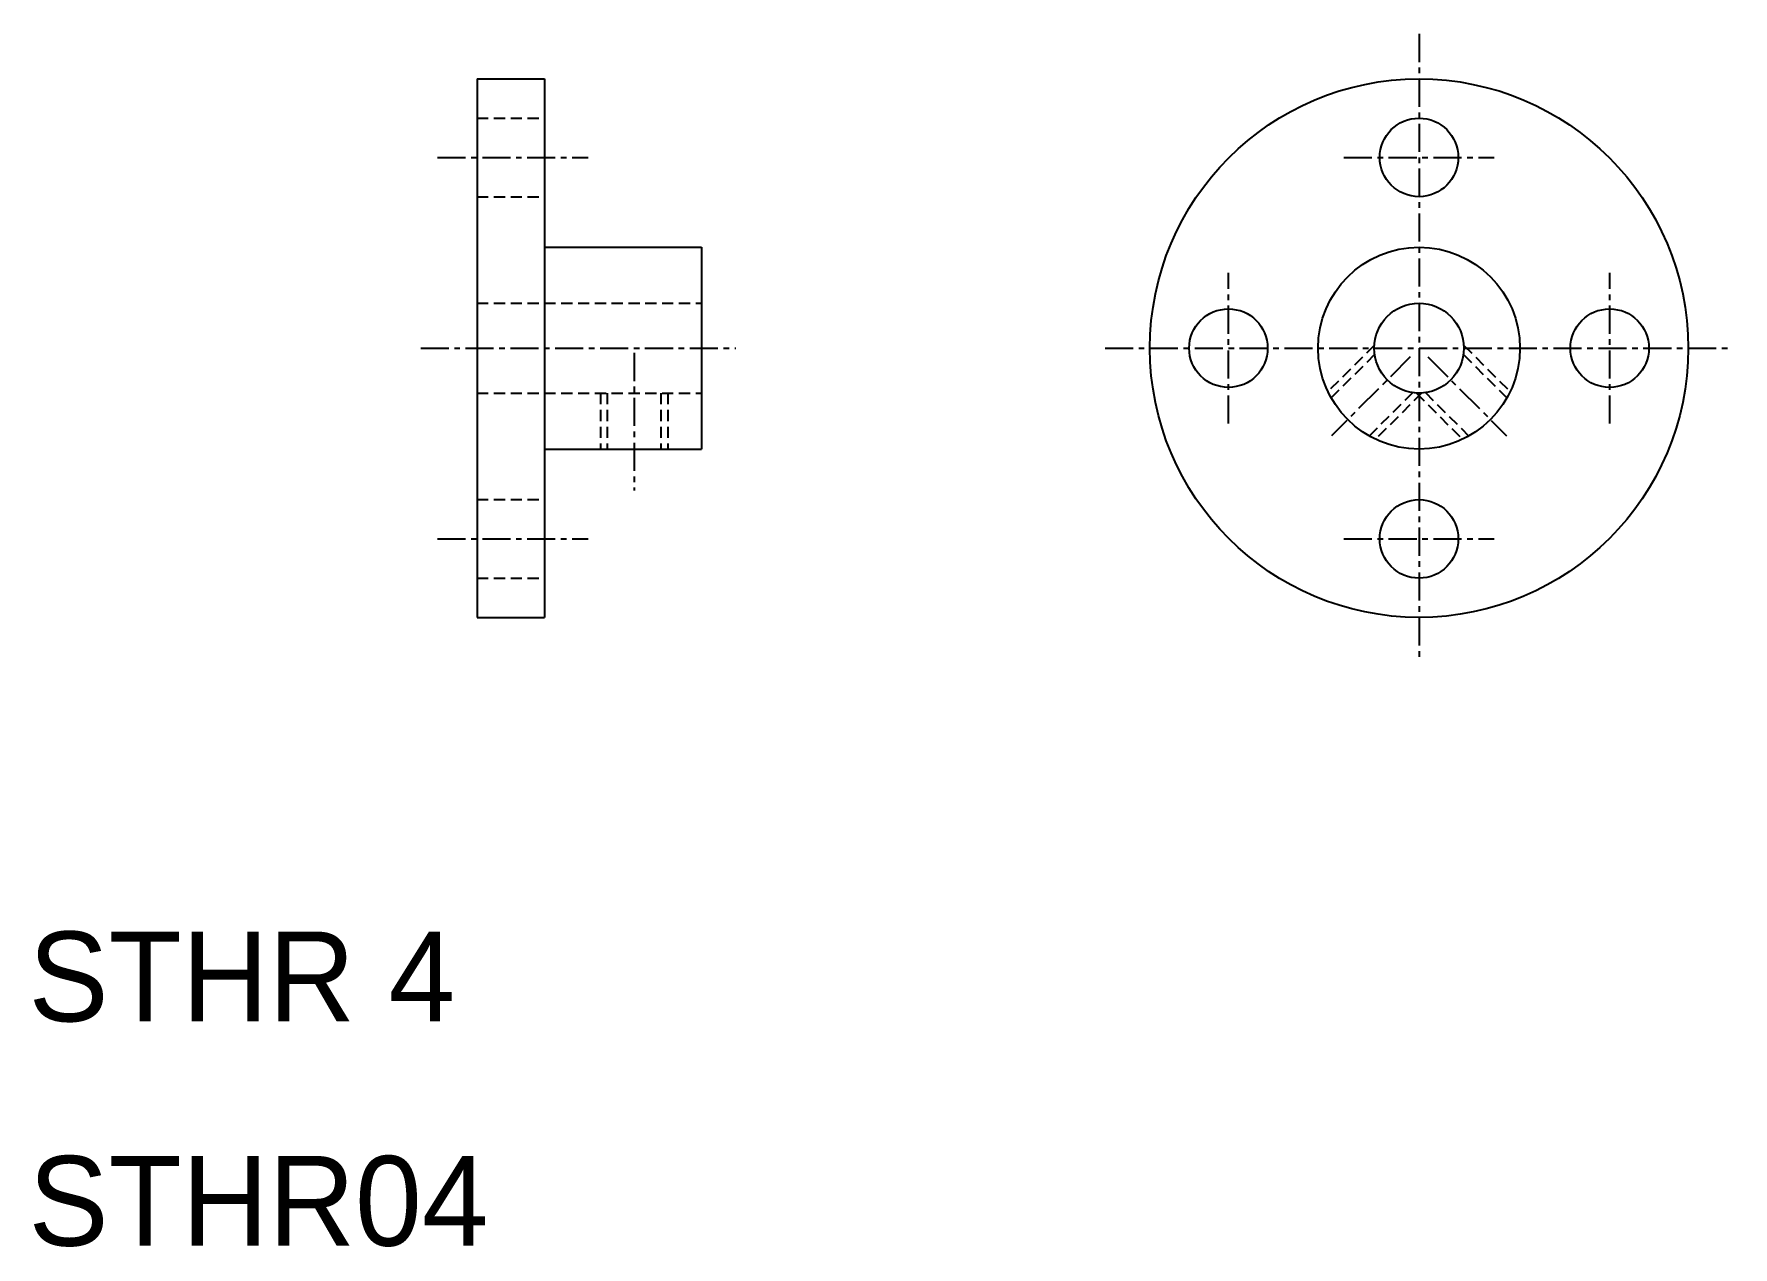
# Model space of a CAD drawing. Extents: x 10.2 to 86, y 9.9 to 64.
import ezdxf

# ---------------------------------------------------------------- set-up
doc = ezdxf.new("R2010")
doc.units = 0
doc.linetypes.add('CENTER', pattern=[2, 1.25, -0.25, 0.25, -0.25])
doc.linetypes.add('DASHED', pattern=[0.75, 0.5, -0.25])
doc.layers.get('0').update_dxf_attribs({"linetype": 'CONTINUOUS'})
doc.layers.add('CENTER', color=1, linetype='CENTER')

msp = doc.modelspace()

# ---------------------------------------------------------------- linework, layer by layer
at = {"color": 7, "linetype": 'CONTINUOUS'}
for p, q in [((30, 62), (30, 38)), ((30, 62), (33, 62)), ((33, 62), (33, 38)), ((30, 56), (30, 56)), ((33, 54.5), (40, 54.5)), ((40, 54.5), (40, 45.5)), ((30, 50), (30, 50)), ((33, 45.5), (40, 45.5)), ((30, 38), (33, 38))]:
    msp.add_line(p, q, dxfattribs=at)
at = {"color": 3, "linetype": 'DASHED'}
for p, q in [((30, 60.25), (33, 60.25)), ((30, 56.75), (33, 56.75)), ((30, 52), (40, 52)), ((70.004, 50.125), (67.939, 48.061)), ((73.996, 50.125), (76.061, 48.061)), ((70.02, 49.717), (68.085, 47.782)), ((73.98, 49.717), (75.915, 47.782)), ((30, 48), (40, 48)), ((35.5, 48), (35.5, 45.5)), ((35.8, 48), (35.8, 45.5)), ((38.2, 48), (38.2, 45.5)), ((38.5, 48), (38.5, 45.5)), ((71.717, 48.02), (69.782, 46.085)), ((72.125, 48.004), (70.061, 45.939)), ((71.875, 48.004), (73.939, 45.939)), ((72.283, 48.02), (74.218, 46.085)), ((30, 43.25), (33, 43.25)), ((30, 39.75), (33, 39.75))]:
    msp.add_line(p, q, dxfattribs=at)
at = {"color": 7, "linetype": 'CONTINUOUS'}
for centre, radius in [((72, 50), 12), ((72, 58.5), 1.75), ((72, 50), 4.5), ((63.5, 50), 1.75), ((72, 50), 2), ((80.5, 50), 1.75), ((72, 41.5), 1.75)]:
    msp.add_circle(centre, radius, dxfattribs=at)
at = {"layer": 'CENTER', "color": 1, "linetype": 'CENTER'}
for p, q in [((72, 64), (72, 36)), ((28.237, 58.5), (34.948, 58.5)), ((68.645, 58.5), (75.355, 58.5)), ((63.5, 46.645), (63.5, 53.355)), ((80.5, 46.645), (80.5, 53.355)), ((27.486, 50), (41.539, 50)), ((58, 50), (86, 50)), ((37, 49.785), (37, 43.655)), ((71.606, 49.606), (68.097, 46.097)), ((72.394, 49.606), (75.903, 46.097)), ((28.237, 41.5), (34.948, 41.5)), ((68.645, 41.5), (75.355, 41.5))]:
    msp.add_line(p, q, dxfattribs=at)

# ---------------------------------------------------------------- texts
at = {"color": 7, "linetype": 'CONTINUOUS'}
for s, p in [('STHR 4', (10, 20)), ('STHR04', (10, 10))]:
    msp.add_text(s, height=4, dxfattribs=at).set_placement(p)

doc.saveas('drawing.dxf')
